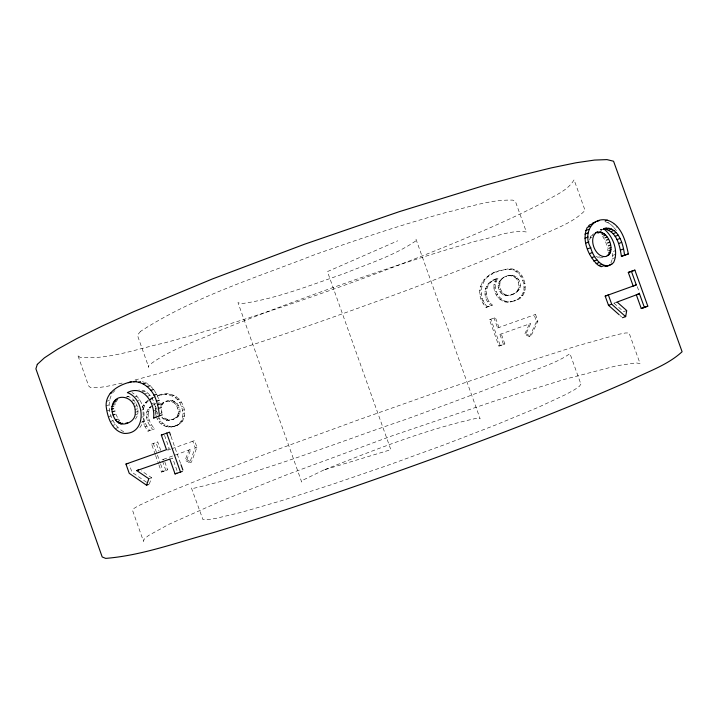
<?xml version="1.0" encoding="UTF-8"?>
<svg xmlns="http://www.w3.org/2000/svg" width="718" height="718" viewBox="0 0 718 718"><rect width="100%" height="100%" fill="white"/><g stroke="black" fill="none" stroke-linecap="round" stroke-linejoin="round"><path stroke-width="0.54" stroke-dasharray="3.59 2.69" d="M493.975 288.097L493.984 284.687L494.864 281.627L496.641 278.799L498.032 278.387C490.484 287.649 499.979 304.504 512.078 301.461C503.246 304.881 494.711 296.705 493.975 288.097L495.366 287.676M174.178 426.357C182.704 424.176 184.706 413.918 181.367 406.765C178.836 395.789 166.199 392.127 156.668 396.228C172.132 387.496 188.304 402.43 183.889 418.504C178.988 430.145 159.468 429.902 156.515 416.682M135.37 419.132C141.509 411.764 136.133 397.189 126.404 396.148M610.883 262.967L612.454 258.668L612.337 251.803L615.443 250.627M165.499 401.649C173.182 396.982 181.304 405.239 179.895 413.056C178.252 419.545 167.832 422.337 163.596 416.808L161.855 417.472C167.554 424.832 182.408 417.257 177.481 408.057C175.739 399.666 163.524 398.948 159.836 406.155L160.464 405.912M516.951 299.594C531.607 291.876 521.385 265.463 505.167 269.636C524.337 262.869 534.3 297.189 513.917 300.995L518.315 299.146M123.693 431.751C111.559 425.244 105.393 407.277 111.55 394.873M511.656 294.497C521.645 292.773 520.694 277.534 511.503 275.865C503.022 274.393 494.451 283.547 499.818 291.427C504.305 299.244 517.525 294.604 520.146 287.424C522.085 278.988 512.814 272.014 505.292 276.744M148.393 400.761C139.265 408.434 143.349 422.319 149.667 430.504L147.917 431.159L145.036 426.707L142.855 421.789L144.596 421.125M589.586 239.991L591.39 234.876L594.513 233.655M513.02 294.057C500.958 300.887 493.688 279.194 506.675 276.331M148.079 414.008L149.443 408.973L151.04 406.855L149.308 407.537C143.295 414.062 147.728 423.88 152.746 429.535L154.487 428.879C150.977 424.715 148.15 419.581 148.079 414.008L146.346 414.681M498.032 278.387C485.323 281.043 482.424 297.216 492.377 305.069L486.005 307.385C472.166 291.822 482.819 272.975 502.115 270.165L500.733 270.569L506.549 269.232M487.387 306.927C475.738 295.134 481.545 274.429 498.346 271.431M492.377 305.069L490.995 305.518C481.033 297.656 483.914 281.465 496.641 278.799M139.822 427.578C148.195 417.131 143.331 398.768 132.004 392.575M114.88 405.06L115.221 403.588M156.174 415.893L155.178 411.997L155.86 405.562M149.299 484.156L151.597 477.712L141.365 470.829M189.687 462.769L191.446 462.177L196.92 447.233L194.569 440.592L192.819 441.211L195.161 447.844L189.687 462.769L185.091 460.364L188.987 450.024L190.737 449.405L186.851 459.762L185.091 460.364M148.177 400.15L145.162 402.753L142.99 405.858L141.697 409.332L143.429 408.65M529.642 336.67L536.543 321.52L534.165 314.888L535.511 314.421L537.881 321.036L530.988 336.159L529.642 336.67L524.616 334.382L529.417 323.962L530.764 323.477L525.971 333.879L524.616 334.382M157.592 404.88L159.199 402.215M161.568 405.473L163.722 402.762L167.231 400.976M112.968 392.549L114.952 390.529M149.308 407.537L155.923 403.48M153.194 405.024L155.016 404.001M149.138 399.612L153.751 397.305L149.9 399.459M323.764 470.012L303.588 479.821L301.677 482.029L237.981 302.583L241.077 303.723C276.376 298.876 309.835 285.36 343.375 273.89C367.769 263.91 393.644 256.003 415.587 241.06L415.803 238.708L480.154 418.845L478.726 417.813C425.406 429.319 374.365 449.953 323.764 470.012L390.834 449.692L327.426 271.601L397.745 240.808M161.083 395.124L162.806 394.442M165.176 394.658L166.899 393.967M145.162 402.753L146.885 402.062M168.927 394.873L170.651 394.182M142.99 405.858L144.722 405.176M605.077 221.683L607.787 222.58L610.865 221.359M172.329 395.824L174.052 395.142M607.787 222.58L611.189 224.779L614.258 223.576M601.765 230.828L600.338 229.805L603.434 228.584M175.102 397.404L176.825 396.722M161.99 403.435L163.722 402.762M147.711 409.646L149.443 408.973M169.412 401.084L171.144 400.402M590.429 236.276L593.562 235.046M160.742 404.683L162.474 404.001M611.189 224.779L614.276 227.848L617.345 226.646M171.171 401.362L172.903 400.689M589.819 238.026L591.91 237.209M177.525 399.666L179.258 398.993M155.097 408.56L156.829 407.887L157.664 414.25M146.723 412.042L148.455 411.36M172.805 402.017L174.537 401.335M174.205 402.969L175.937 402.295M155.178 411.997L156.91 411.324M141.634 417.293L143.367 416.619M175.47 404.279L177.202 403.606M179.608 402.744L181.34 402.071M166.244 419.025L164.503 419.68M146.58 417.571L148.321 416.898M176.574 405.966L178.306 405.293M159.926 413.774L161.658 413.11L160.859 408.865M177.481 408.057L179.222 407.393M181.367 406.765L183.099 406.092M147.423 420.703L149.164 420.039M157.529 419.061L159.27 418.397C162.053 424.58 169.421 428.359 175.928 425.711M143.851 424.32L145.592 423.656M178.279 411.952L180.012 411.288M182.399 410.31L184.131 409.655M163.094 418.765L164.835 418.1M152.019 397.987L157.466 395.896M178.154 413.721L179.895 413.056M145.036 426.707L146.777 426.043M159.19 421.735L160.931 421.071M149.694 425.496L151.435 424.841M177.624 415.327L179.365 414.672M182.875 413.559L184.607 412.904M166.118 420.254L167.85 419.599M596.299 256.326L597.879 257.331L599.97 256.541M176.736 416.718L178.477 416.063M167.886 420.452L169.627 419.797M175.488 417.921L177.229 417.266M171.898 419.752L173.639 419.097M161.146 423.907L162.887 423.252M182.794 416.512L184.535 415.857M612.66 255.411L615.775 254.244M163.39 425.577L165.131 424.921M182.157 419.159L183.889 418.504M612.454 258.668L615.577 257.502M158.911 464.815L161.469 472.058L167.599 469.823L164.189 460.166M161.469 472.058L167.599 469.823M498.902 346.067L504.862 343.967L501.263 333.897L499.899 334.391L503.498 344.469L498.902 346.067L489.47 319.689L495.42 317.553L498.974 327.489L497.601 327.973L494.038 318.02L495.42 317.553M503.498 344.469L504.862 343.967M626.724 310.571L623.556 311.648L613.926 303.158L616.986 302.018M148.841 478.753L151.597 477.712M165.867 426.689L167.608 426.034M486.005 307.385L490.995 305.518M180.936 421.583L182.677 420.928M168.497 427.183L170.238 426.537M179.168 423.575L180.909 422.929M171.27 427.075L173.011 426.429M176.906 425.164L178.647 424.517M169.825 459.107L172.589 458.102L177.068 470.757M155.259 454.476L151.597 444.128L153.347 443.491L160.302 463.173M160.715 450.348L157.754 441.965L156.003 442.593L158.965 450.967M165.84 470.416L162.088 459.816L190.737 449.405M536.543 321.52L537.881 321.036M497.601 327.973L535.511 314.421M167.42 449.351L169.26 448.696L164.476 435.162M167.662 450.222L170.767 449.109M171.799 448.741L194.569 440.592M499.899 334.391L530.764 323.477M151.597 444.128L157.754 441.965M195.161 447.844L196.92 447.233M162.088 459.816L163.848 459.206M613.926 303.158L617.103 302.054M489.47 319.689L490.843 319.223L500.266 345.555M147.917 431.159L154.487 428.879M141.383 422.184L143.25 421.574M507.707 302.206L509.071 301.757M115.024 428.655L117.824 427.74M504.889 301.883L506.262 301.434M519.536 297.817L520.891 297.378M502.277 300.95L503.65 300.501M521.582 295.654L522.946 295.215M112.538 425.487L115.347 424.58M523.045 293.088L524.409 292.648M135.137 414.753L137.937 413.855M499.943 299.442L501.317 299.002M153.131 410.992L155.932 410.086C154.603 401.209 149.515 389.623 138.915 389.91M135.226 412.303L138.027 411.414M517.095 291.041L518.459 290.611M497.933 297.431L499.315 297.001M505.364 295.448L506.737 295.008M110.321 421.529L113.13 420.631M515.668 292.361L517.032 291.93M483.16 303.256L484.551 302.816M487.953 301.784L489.344 301.345M507.267 295.52L508.64 295.08M523.88 290.314L525.235 289.884M502.169 294.192L503.542 293.761M524.095 287.281L525.45 286.85M482.011 301.021L483.402 300.582M518.136 289.551L519.5 289.121M503.65 294.999L505.032 294.559M141.482 410.149L143.358 409.556M500.886 292.998L502.268 292.567M108.373 416.781L111.182 415.893M496.264 294.918L497.646 294.479M518.782 287.855L520.146 287.424M151.31 403.821L154.119 402.933M134.84 409.601L137.65 408.713M518.997 286.033L520.362 285.602M133.979 406.63L136.797 405.751M481.06 298.643L482.451 298.212M485.727 297.27L487.118 296.839M494.926 291.885L496.309 291.454M149.515 399.666L152.324 398.786M499.818 291.427L501.191 290.996M523.691 283.969L525.046 283.547M137.874 400.429L139.75 399.845M106.704 410.911L109.522 410.041M498.947 289.471L500.32 289.04M484.937 294.272L486.328 293.841M132.722 403.669L135.54 402.798M522.668 280.397L524.032 279.975M131.25 401.308L134.069 400.438M147.361 396.291L150.17 395.421M518.261 282.111L519.626 281.689M479.902 294.38L481.302 293.949M135.128 396.578L137.003 396.013M144.83 393.697L147.648 392.836M517.319 280.047L518.692 279.625M106.12 405.805L108.939 404.943M484.758 291.463L486.149 291.041M498.355 287.299L499.737 286.877M125.758 397.323L128.576 396.471M479.597 290.368L480.997 289.946M485.206 288.842L486.598 288.421M498.211 285.306L499.593 284.884M486.274 286.41L487.666 285.988M106.506 401.308L109.333 400.456M520.855 276.412L522.219 275.999M493.984 284.687L495.366 284.265M498.463 283.484L499.845 283.063M516.161 278.413L517.525 278.001M141.949 391.893L144.767 391.041M480.136 286.608L481.527 286.195M487.962 284.184L489.362 283.772M499.073 281.842L500.455 281.429M514.797 277.202L516.17 276.789M518.629 273.441L520.003 273.037M490.259 282.174L491.65 281.761M501.46 278.898L502.842 278.485M511.503 275.865L512.876 275.452M494.864 281.627L496.255 281.214M500.078 280.271L501.46 279.858M513.28 276.358L514.653 275.954M481.509 283.098L482.909 282.686M493.149 280.379L494.531 279.966M509.583 275.757L510.956 275.353M516.009 271.359L517.382 270.955M483.797 279.841L485.188 279.428M486.966 276.96L488.366 276.556M512.984 270.04L514.357 269.645M495.976 272.167L497.368 271.763M491.031 274.42L492.422 274.016M509.259 269.438L510.642 269.035M510.713 301.91L515.282 300.546M135.029 379.984C225.398 355.823 313.721 324.635 401.452 292.352C446.838 275.281 492.072 257.717 536.373 237.954C552.609 229.23 572.058 223.935 585.053 210.401L574.068 179.823C567.364 191.365 553.228 195.861 542.512 202.826C524.705 212.133 506.45 220.534 488.078 228.647C439.47 249.828 389.946 268.855 340.072 286.832C282.165 307.466 223.765 326.825 164.431 342.953C136.671 348.894 108.562 359.915 79.842 357.358L77.679 354.871L88.646 385.934L90.522 387.612C101.669 388.205 112.6 385.09 123.406 382.784M600.338 229.805L603.255 229.311M603.129 257.618L599.539 257.879L597.879 257.331M142.397 381.671L144.228 382.308M525.971 333.879L530.988 336.159M186.851 459.762L191.446 462.177M146.867 383.493L148.482 384.579M146.571 482.281L131.995 472.291L129.464 465.129M620.02 315.516L621.671 316.979M150.816 386.428L152.952 388.707M118.273 419.007L119.843 420.847M614.276 227.848L616.529 230.963M602.564 236.33L605.22 240.584L607.607 247.907M154.173 390.287L156.712 394.353M115.831 414.098L117.788 418.029M157.143 395.349L158.84 399.316M158.256 416.018L159.27 418.397M637.297 286.653L639.514 292.809M170.974 436.347L180.64 463.693M160.67 464.205L163.228 471.457M155.618 455.508L158.543 463.783M160.85 405.724L161.281 407.528M161.559 409.61L162.106 413.774M155.932 410.086L156.273 415.067M607.778 248.742L607.913 250.941M144.022 539.209L143.573 541.578L132.57 510.408L133.306 508.847L138.206 505.849L158.893 496.201L211.119 474.876L280.056 448.562L357.6 420.183L437.065 392.136L512.051 366.701L575.271 346.444L617.659 334.498L625.333 332.99L629.076 332.928L640.097 363.613L636.067 362.877L616.69 365.758L565.56 379.068L497.062 400.177L393.024 435.503L289.04 473.88L220.48 501.308L168.838 524.346L148.644 535.431L144.022 539.209M580.88 384.067L579.471 386.257L574.562 389.694L566.044 394.379L538.168 407.357L496.955 424.473L445.447 444.361L388.465 465.093L331.833 484.542L281.303 500.751L241.445 512.32L215.032 518.584L207.206 519.697L202.925 519.527L191.401 487.935L192.029 488.698C264.637 471.843 334.274 443.589 404.799 419.716C445.465 404.988 486.041 389.991 526.195 373.925C540.69 367.176 556.908 362.94 569.966 353.606L580.88 384.067M140.575 331.339L137.623 334.884L138.089 337.182L148.734 367.293L148.491 365.606C169.834 349.199 196.606 341.427 220.812 330.163C265.041 312.142 309.862 295.583 354.952 279.823C395.789 265.732 436.813 252.108 478.43 240.476C494.11 237.613 510.327 229.545 526.357 231.977L515.479 201.623L512.742 200.116C490.125 199.469 468.244 207.367 446.443 212.384C401.622 224.761 357.474 239.444 313.694 255.069C255.159 278.028 193.698 297.001 140.575 331.339"/><path stroke-width="1.08" d="M111.784 409.152C112.618 390.628 136.187 395.465 135.226 412.303C136.079 419.922 127.633 425.101 120.803 423.862C114.763 421.924 112.466 414.878 111.784 409.152L113.668 408.569M597.457 231.941C587.189 237.075 595.034 258.615 606.261 256.443C617.292 251.058 607.105 227.471 595.384 232.758M622.488 317.706L625.674 316.638L626.724 310.571L617.103 302.054L639.442 293.689L644.396 307.466L641.264 308.525L636.319 294.775L639.442 293.689M621.42 256.335L624.516 255.177C623.448 244.228 618.054 225.228 603.434 228.584C613.028 235.845 618.952 251.246 613.594 262.555C603.614 272.301 592.844 256.918 590.717 247.692C582.953 235.181 591.165 216.558 607.257 220.166C621.321 224.51 625.764 241.051 628.34 253.966L621.42 256.335C619.885 246.624 617.453 233.386 606.845 229.706M601.81 264.439L598.659 265.615C588.5 256.918 581.32 240.252 587.216 227.444L590.331 226.197M127.822 463.415L125.964 464.07L129.222 473.306L146.544 485.206L148.841 478.753L136.734 470.595L138.583 469.922M131.197 381.868C119.511 384.453 105.618 392.082 106.12 405.805C107.26 416.664 111.793 431.231 124.16 433.403C147.334 434.516 145.207 398.544 127.337 392.638C143.501 384.013 155.483 403.624 153.607 417.975L155.474 417.364M588.374 226.206L589.541 224.967L592.655 223.729M592.547 223.118L595.653 221.88M597.188 221.404L599.252 220.579M605.202 220.982L607.257 220.166M585.637 230.595L588.76 229.356M641.264 308.525L647.798 306.119L634.865 270.13L628.295 272.436L633.177 286.015L636.292 284.911L631.4 271.314M644.396 307.466L647.798 306.119M584.919 234.113L588.06 232.874M601.208 233.09L602.635 232.533M606.351 228.091L603.255 229.311L605.077 229.401M605.992 229.446L609.079 228.234M584.946 238.241L588.087 237.012M597.861 233.09L600.966 231.869M608.55 230.227L611.637 229.024M602.169 234.463L604.233 233.655M610.946 231.636L614.034 230.433M603.605 235.926L605.678 235.118M585.798 243.124L588.94 241.903M613.154 233.691L616.232 232.488M604.978 237.829L607.042 237.021M615.155 236.357L618.234 235.163M606.261 240.189L608.325 239.39M587.566 248.904L590.717 247.692M607.428 243.043L609.501 242.253M616.959 239.641L620.047 238.457M153.607 417.975L162.25 414.825M608.308 245.843L610.381 245.053M589.487 253.678L592.646 252.476M618.575 243.546L621.662 242.37M608.81 248.347L610.892 247.557M136.734 470.595L169.825 459.107L175.057 473.916L176.897 473.216M175.057 473.916L182.327 471.403M146.544 485.206L148.384 484.506M608.954 250.546L611.036 249.756M591.551 257.735L594.71 256.541M608.729 252.449L610.803 251.668M608.738 253.876L610.219 253.319M620.469 250.106L623.565 248.94M607.186 255.446L609.268 254.666M593.759 261.065L596.918 259.88M596.111 263.668L599.27 262.492M604.385 265.525L601.235 266.701L599.521 265.974M604.861 266.593L606.961 265.813M609.735 265.014L611.826 264.242M606.378 266.522L609.519 265.355M125.964 464.07L166.495 449.683L161.326 435.072L169.484 432.146L170.597 435.296M632.8 270.883L634.865 270.13M619.194 314.789L608.496 305.303L605.193 296.112L636.292 284.911M605.193 296.112L608.379 294.99L611.682 304.19L625.674 316.638M608.496 305.303L611.682 304.19M161.326 435.072L163.183 434.435M628.295 272.436L631.768 271.26M120.803 423.862L122.67 423.261M118.838 423.073L120.714 422.471M159.45 415.731L158.481 408.425L161.281 407.528M117.034 421.744L118.901 421.143M115.463 419.904L117.339 419.312M158.481 408.425L157.61 404.808L160.419 403.92M128.369 382.694C141.374 378.368 153.194 389.228 156.461 401.191L159.27 400.312M113.022 414.977L114.898 414.385M624.516 255.177L628.34 253.966M112.152 411.917L114.961 411.046M111.891 406.666L113.767 406.083M153.903 395.223L156.712 394.353M112.403 404.449L114.279 403.875M114.781 400.608L117.599 399.746M150.843 390.332L153.661 389.47M113.381 402.376L116.199 401.515M147.28 386.517L150.098 385.665M110.141 393.392L112.026 392.827M143.232 383.78L146.05 382.945M138.655 382.182L140.54 381.626M133.71 381.841L136.537 381.016M125.74 423.234L127.678 422.839M181.017 464.743L182.875 470.003M166.702 433.098L180.487 472.094M156.461 401.191L157.61 404.808M37.309 364.367L35.9 368.801L102.198 556.962L105.69 558.389C142.182 555.454 177.014 542.359 212.178 532.971C287.074 510.211 361.127 484.767 434.704 458.084C499.755 434.148 564.635 409.574 628.044 381.527C646.173 372.103 666.851 365.776 682.1 351.739L613.558 161.227L606.961 159.611L594.522 160.069L575.998 162.78L551.334 167.886L520.721 175.425L484.623 185.361L399.316 211.657L304.656 244.183L212.438 278.943L133.871 311.594L102.333 325.972L76.772 338.6L57.458 349.271L44.372 357.869L37.309 364.367"/></g></svg>
